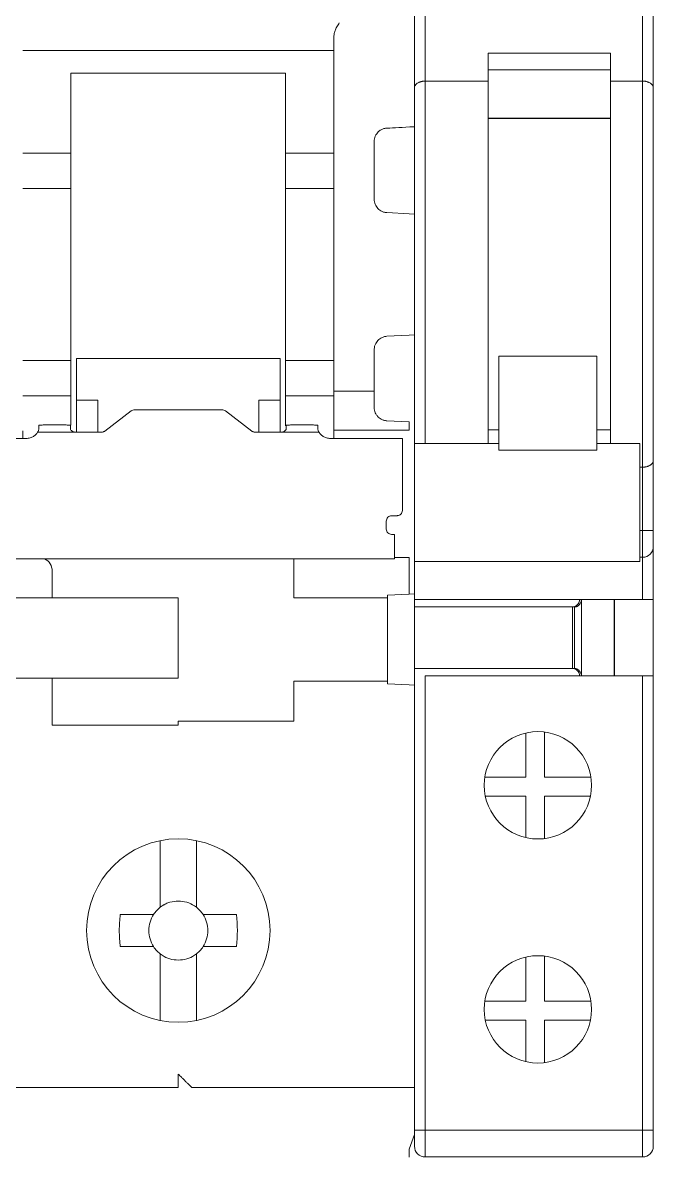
# Model space of a CAD drawing. Header units: millimetres. Extents: x 4137 to 6698, y 1400 to 3585.
# Drawn here: x 4744.41 to 4767.91, y 2550.88 to 2593.16 of the extents above; entities that cross this region are included whole.
import ezdxf

# ---------------------------------------------------------------- set-up
doc = ezdxf.new("R2010")
doc.units = ezdxf.units.MM
doc.layers.add('000-PI-Oprema', color=30, linetype='Continuous', lineweight=5)

msp = doc.modelspace()

# ---------------------------------------------------------------- linework, layer by layer
at = {"layer": '000-PI-Oprema', "color": 0, "linetype": 'ByBlock', "lineweight": 0}
for p, q in [((4759.009, 2590.73), (4759.009, 2617.341)), ((4759.409, 2590.985), (4759.409, 2617.341)), ((4767.509, 2590.985), (4767.509, 2617.341)), ((4767.909, 2617.341), (4767.909, 2590.73)), ((4767.909, 2617.341), (4767.909, 2590.73)), ((4761.759, 2590.985), (4761.759, 2592.026)), ((4766.309, 2592.026), (4761.759, 2592.026)), ((4766.309, 2592.026), (4766.309, 2590.985)), ((4766.309, 2591.41), (4761.759, 2591.41)), ((4759.009, 2577.48), (4759.009, 2590.73)), ((4761.759, 2590.985), (4759.409, 2590.985)), ((4759.409, 2590.985), (4759.409, 2577.48)), ((4761.759, 2590.985), (4761.759, 2577.48)), ((4767.509, 2590.985), (4766.309, 2590.985)), ((4766.309, 2577.48), (4766.309, 2590.985)), ((4767.509, 2576.597), (4767.509, 2590.985)), ((4767.909, 2590.73), (4767.909, 2576.852)), ((4766.309, 2589.597), (4761.759, 2589.597)), ((4766.309, 2589.591), (4761.759, 2589.591)), ((4764.409, 2589.597), (4764.409, 2589.591)), ((4762.159, 2580.732), (4762.159, 2577.234)), ((4765.809, 2580.732), (4762.159, 2580.732)), ((4765.809, 2580.732), (4765.809, 2577.234)), ((4761.759, 2577.991), (4762.159, 2577.991)), ((4762.159, 2577.985), (4761.759, 2577.985)), ((4765.809, 2577.991), (4766.309, 2577.991)), ((4766.309, 2577.985), (4765.809, 2577.985)), ((4759.009, 2551.891), (4759.009, 2577.48)), ((4762.159, 2577.48), (4759.009, 2577.48)), ((4765.809, 2577.234), (4762.159, 2577.234)), ((4767.409, 2577.48), (4765.809, 2577.48)), ((4767.409, 2577.48), (4767.409, 2573.08)), ((4767.909, 2576.852), (4767.909, 2574.241)), ((4767.509, 2576.597), (4767.409, 2576.597)), ((4767.509, 2574.241), (4767.509, 2576.597)), ((4767.409, 2574.241), (4767.509, 2574.241)), ((4767.909, 2574.241), (4767.509, 2574.241)), ((4767.509, 2573.241), (4767.509, 2574.241)), ((4767.909, 2574.241), (4767.909, 2573.641)), ((4767.909, 2573.641), (4767.909, 2571.666)), ((4759.009, 2573.08), (4767.409, 2573.08)), ((4767.409, 2573.241), (4767.509, 2573.241)), ((4767.509, 2571.666), (4767.509, 2573.241)), ((4759.009, 2571.666), (4767.509, 2571.666)), ((4765.236, 2571.666), (4765.236, 2568.816)), ((4766.457, 2571.666), (4766.457, 2568.816)), ((4766.459, 2571.666), (4766.459, 2568.816)), ((4767.909, 2571.666), (4767.509, 2571.666)), ((4767.909, 2571.666), (4767.909, 2568.816)), ((4759.009, 2571.391), (4764.902, 2571.391)), ((4764.902, 2571.391), (4764.974, 2571.391)), ((4764.902, 2571.391), (4764.902, 2569.091)), ((4764.974, 2571.391), (4764.974, 2569.091)), ((4764.988, 2571.391), (4764.974, 2571.391)), ((4764.902, 2569.091), (4759.009, 2569.091)), ((4759.409, 2568.816), (4767.509, 2568.816)), ((4759.409, 2551.891), (4759.409, 2568.816)), ((4764.974, 2569.091), (4764.902, 2569.091)), ((4764.988, 2569.091), (4764.974, 2569.091)), ((4767.509, 2568.816), (4767.909, 2568.816)), ((4767.509, 2551.891), (4767.509, 2568.816)), ((4767.909, 2568.816), (4767.909, 2551.891)), ((4763.158, 2566.689), (4763.158, 2565.041)), ((4763.858, 2566.725), (4763.858, 2565.041)), ((4761.632, 2565.041), (4763.158, 2565.041)), ((4763.858, 2565.041), (4765.587, 2565.041)), ((4763.158, 2564.341), (4761.65, 2564.341)), ((4763.158, 2564.341), (4763.158, 2562.792)), ((4763.858, 2562.756), (4763.858, 2564.341)), ((4765.569, 2564.341), (4763.858, 2564.341)), ((4763.158, 2558.339), (4763.158, 2556.691)), ((4763.858, 2558.375), (4763.858, 2556.691)), ((4761.632, 2556.691), (4763.158, 2556.691)), ((4763.858, 2556.691), (4765.587, 2556.691)), ((4761.65, 2555.991), (4763.158, 2555.991)), ((4763.158, 2555.991), (4763.158, 2554.442)), ((4763.858, 2554.406), (4763.858, 2555.991)), ((4765.569, 2555.991), (4763.858, 2555.991)), ((4759.009, 2551.291), (4759.009, 2551.891)), ((4759.409, 2551.891), (4759.009, 2551.891)), ((4759.409, 2551.891), (4767.509, 2551.891)), ((4759.409, 2550.891), (4759.409, 2551.891)), ((4767.909, 2551.891), (4767.509, 2551.891)), ((4767.509, 2550.891), (4767.509, 2551.891)), ((4767.909, 2551.891), (4767.909, 2551.291)), ((4759.409, 2550.891), (4767.509, 2550.891))]:
    msp.add_line(p, q, dxfattribs=at)
at = {"layer": '000-PI-Oprema', "color": 0, "lineweight": 0}
for p, q in [((4756.009, 2592.13), (4744.409, 2592.13)), ((4746.209, 2590.459), (4746.209, 2591.284)), ((4754.209, 2591.284), (4746.209, 2591.284)), ((4754.209, 2591.284), (4754.209, 2590.459)), ((4746.209, 2590.459), (4746.209, 2588.295)), ((4754.209, 2588.295), (4754.209, 2590.459)), ((4759.009, 2588.902), (4759.009, 2586.028)), ((4744.409, 2588.295), (4746.209, 2588.295)), ((4746.209, 2588.295), (4746.209, 2586.984)), ((4754.209, 2586.984), (4754.209, 2588.295)), ((4754.209, 2588.295), (4756.009, 2588.295)), ((4746.209, 2586.984), (4744.409, 2586.984)), ((4746.209, 2586.984), (4746.209, 2580.572)), ((4754.209, 2580.572), (4754.209, 2586.984)), ((4756.009, 2586.984), (4754.209, 2586.984)), ((4757.983, 2586.082), (4758.809, 2586.039)), ((4758.809, 2586.039), (4759.009, 2586.028)), ((4758.809, 2581.518), (4757.983, 2581.475)), ((4759.009, 2581.528), (4758.809, 2581.518)), ((4759.009, 2581.528), (4759.009, 2580.355)), ((4744.409, 2580.572), (4746.209, 2580.572)), ((4746.209, 2580.572), (4746.209, 2579.261)), ((4746.409, 2579.098), (4746.409, 2580.649)), ((4746.409, 2580.649), (4754.009, 2580.649)), ((4754.009, 2580.649), (4754.009, 2579.098)), ((4754.209, 2580.65), (4754.204, 2580.65)), ((4754.209, 2579.261), (4754.209, 2580.572)), ((4754.209, 2580.572), (4756.009, 2580.572)), ((4746.209, 2579.261), (4744.409, 2579.261)), ((4746.209, 2579.261), (4746.209, 2578.158)), ((4754.209, 2578.137), (4754.209, 2579.261)), ((4754.209, 2579.261), (4756.009, 2579.261)), ((4757.509, 2579.428), (4756.009, 2579.428)), ((4746.409, 2579.098), (4747.209, 2579.098)), ((4746.409, 2577.896), (4746.409, 2579.098)), ((4747.209, 2579.098), (4747.209, 2577.896)), ((4753.209, 2579.098), (4754.009, 2579.098)), ((4753.209, 2577.896), (4753.209, 2579.098)), ((4754.009, 2579.098), (4754.009, 2577.896)), ((4747.468, 2577.941), (4748.451, 2578.694)), ((4748.592, 2578.739), (4751.827, 2578.739)), ((4751.968, 2578.694), (4752.951, 2577.941)), ((4745.009, 2578.073), (4745.009, 2578.151)), ((4745.992, 2578.169), (4745.209, 2578.169)), ((4746.192, 2578.151), (4746.192, 2578.073)), ((4754.226, 2578.073), (4754.226, 2578.151)), ((4755.21, 2578.169), (4754.426, 2578.169)), ((4755.41, 2578.151), (4755.41, 2578.073)), ((4756.009, 2577.678), (4756.009, 2578.101)), ((4757.983, 2578.325), (4758.809, 2578.282)), ((4738.31, 2577.666), (4744.509, 2577.666)), ((4744.409, 2577.949), (4744.409, 2577.666)), ((4744.967, 2577.896), (4746.392, 2577.896)), ((4747.327, 2577.896), (4746.392, 2577.896)), ((4754.026, 2577.896), (4753.092, 2577.896)), ((4755.451, 2577.896), (4754.026, 2577.896)), ((4755.91, 2577.666), (4758.559, 2577.666)), ((4758.809, 2577.982), (4756.009, 2577.982)), ((4758.559, 2577.666), (4758.559, 2577.054)), ((4758.559, 2574.988), (4758.559, 2576.397)), ((4758.359, 2574.789), (4758.159, 2574.789)), ((4757.959, 2574.589), (4757.959, 2574.29)), ((4759.009, 2574.395), (4759.009, 2574.228)), ((4758.159, 2574.091), (4758.259, 2574.091)), ((4758.259, 2574.002), (4758.259, 2574.091)), ((4759.009, 2574.078), (4759.009, 2571.881)), ((4728.659, 2573.181), (4754.159, 2573.181)), ((4754.159, 2573.18), (4758.26, 2573.18)), ((4754.509, 2573.18), (4754.509, 2571.728)), ((4758.809, 2573.228), (4758.259, 2573.228)), ((4758.809, 2573.228), (4758.809, 2571.87)), ((4745.509, 2571.728), (4745.509, 2572.728)), ((4742.409, 2571.728), (4745.509, 2571.728)), ((4745.909, 2571.728), (4745.509, 2571.728)), ((4750.209, 2571.728), (4745.909, 2571.728)), ((4750.209, 2568.728), (4750.209, 2571.728)), ((4754.909, 2571.728), (4754.509, 2571.728)), ((4754.909, 2571.728), (4758.009, 2571.728)), ((4758.009, 2571.828), (4758.809, 2571.87)), ((4758.009, 2571.728), (4758.009, 2571.828)), ((4758.009, 2568.628), (4758.009, 2571.728)), ((4759.009, 2571.881), (4758.809, 2571.87)), ((4759.009, 2571.881), (4759.009, 2568.476)), ((4767.909, 2569.628), (4767.904, 2569.633)), ((4759.014, 2569.428), (4759.009, 2569.428)), ((4745.509, 2568.728), (4742.409, 2568.728)), ((4745.509, 2566.978), (4745.509, 2568.728)), ((4745.509, 2568.728), (4745.909, 2568.728)), ((4745.909, 2568.728), (4750.209, 2568.728)), ((4754.909, 2568.628), (4754.509, 2568.628)), ((4754.509, 2567.128), (4754.509, 2568.628)), ((4754.909, 2568.628), (4758.009, 2568.628)), ((4758.009, 2568.528), (4758.009, 2568.628)), ((4758.809, 2568.486), (4758.009, 2568.528)), ((4759.009, 2568.476), (4758.809, 2568.486)), ((4759.009, 2568.476), (4759.009, 2554.328)), ((4750.209, 2567.128), (4750.209, 2566.978)), ((4750.209, 2567.128), (4754.509, 2567.128)), ((4750.209, 2566.978), (4745.509, 2566.978)), ((4759.009, 2564.828), (4759.014, 2564.828)), ((4767.904, 2564.623), (4767.909, 2564.628)), ((4749.534, 2562.679), (4749.534, 2562.604)), ((4749.534, 2562.604), (4749.534, 2560.484)), ((4750.884, 2562.604), (4750.884, 2562.679)), ((4750.884, 2560.197), (4750.884, 2562.604)), ((4748.046, 2559.928), (4748.903, 2559.928)), ((4752.373, 2559.928), (4751.515, 2559.928)), ((4748.903, 2558.728), (4748.046, 2558.728)), ((4752.373, 2558.728), (4751.515, 2558.728)), ((4749.534, 2558.172), (4749.534, 2556.052)), ((4750.884, 2556.052), (4750.884, 2558.172)), ((4749.534, 2556.052), (4749.534, 2555.977)), ((4750.884, 2555.977), (4750.884, 2556.052)), ((4759.009, 2554.328), (4759.009, 2551.728)), ((4750.209, 2553.478), (4741.409, 2553.478)), ((4759.009, 2553.478), (4750.709, 2553.478)), ((4759.009, 2551.728), (4758.809, 2551.178))]:
    msp.add_line(p, q, dxfattribs=at)
at = {"layer": '000-PI-Oprema', "color": 0, "linetype": 'ByBlock', "lineweight": 0}
for centre in [(4763.609, 2564.741), (4763.609, 2556.391)]:
    msp.add_circle(centre, 2, dxfattribs=at)
at = {"layer": '000-PI-Oprema', "color": 0, "lineweight": 0}
msp.add_circle((4750.209, 2559.328), 3.418, dxfattribs=at)
at = {"layer": '000-PI-Oprema', "color": 0, "linetype": 'ByBlock', "lineweight": 0}
for centre, start, end in [((4767.509, 2573.641), 270, 0), ((4759.409, 2551.291), 180, 270), ((4767.509, 2551.291), 270, 0)]:
    msp.add_arc(centre, 0.4, start, end, dxfattribs=at)
at = {"layer": '000-PI-Oprema', "color": 0, "lineweight": 0}
for centre, radius, start, end in [((4745.009, 2572.728), 0.5, 0, 64.7859), ((4750.209, 2559.328), 1.1, 123.0557, 133.0681), ((4750.209, 2559.328), 1.1, 46.9319, 56.9443), ((4750.209, 2559.328), 1.1, 136.9319, 146.9443), ((4750.209, 2559.328), 1.1, 135, 136.9319), ((4750.209, 2559.328), 1.1, 133.0681, 135), ((4750.209, 2559.328), 1.1, 45, 46.9319), ((4750.209, 2559.328), 1.1, 43.0681, 45), ((4750.209, 2559.328), 1.1, 33.0557, 43.0681), ((4750.209, 2559.328), 1.1, 213.0557, 223.0681), ((4750.209, 2559.328), 1.1, 223.0681, 225), ((4750.209, 2559.328), 1.1, 225, 226.9319), ((4750.209, 2559.328), 1.1, 313.0681, 315), ((4750.209, 2559.328), 1.1, 315, 316.9319), ((4750.209, 2559.328), 1.1, 316.9319, 326.9443), ((4750.209, 2559.328), 1.1, 226.9319, 236.9443), ((4750.209, 2559.328), 1.1, 303.0557, 313.0681)]:
    msp.add_arc(centre, radius, start, end, dxfattribs=at)
for points, knots in [([(4756.009, 2592.671), (4756.01, 2592.692), (4756.012, 2592.736), (4756.027, 2592.802), (4756.048, 2592.868), (4756.078, 2592.935), (4756.129, 2593.034), (4756.176, 2593.109), (4756.209, 2593.161)], [0, 0, 0, 0, 0.117336, 0.242611, 0.377617, 0.505972, 0.652001, 1, 1, 1, 1]), ([(4759.009, 2593.161), (4759.009, 2593.129), (4759.009, 2593.065), (4759.009, 2592.969), (4759.009, 2592.874), (4759.009, 2592.747), (4759.009, 2592.59), (4759.009, 2592.414), (4759.009, 2592.254), (4759.009, 2592.117), (4759.009, 2592.002), (4759.009, 2591.947), (4759.009, 2591.919)], [0, 0, 0, 0, 0.061391, 0.122427, 0.18342, 0.24468, 0.372209, 0.500076, 0.627605, 0.755472, 0.877481, 1, 1, 1, 1]), ([(4756.009, 2592.517), (4756.009, 2592.527), (4756.009, 2592.546), (4756.009, 2592.582), (4756.009, 2592.623), (4756.009, 2592.655), (4756.009, 2592.671)], [0, 0, 0, 0, 0.251193, 0.5, 0.748807, 1, 1, 1, 1]), ([(4756.009, 2589.455), (4756.009, 2589.539), (4756.009, 2589.705), (4756.009, 2589.947), (4756.009, 2590.181), (4756.009, 2590.409), (4756.009, 2590.629), (4756.009, 2590.842), (4756.009, 2591.047), (4756.009, 2591.311), (4756.009, 2591.621), (4756.009, 2591.957), (4756.009, 2592.26), (4756.009, 2592.431), (4756.009, 2592.517)], [0, 0, 0, 0, 0.062754, 0.125301, 0.187708, 0.250043, 0.312375, 0.374772, 0.437302, 0.500033, 0.625237, 0.749935, 0.874674, 1, 1, 1, 1]), ([(4759.009, 2591.919), (4759.009, 2591.882), (4759.009, 2591.809), (4759.009, 2591.689), (4759.009, 2591.563), (4759.009, 2591.428), (4759.009, 2591.287), (4759.009, 2591.138), (4759.009, 2590.982), (4759.009, 2590.764), (4759.009, 2590.475), (4759.009, 2590.103), (4759.009, 2589.708), (4759.009, 2589.425), (4759.009, 2589.284)], [0, 0, 0, 0, 0.062728, 0.125272, 0.18769, 0.250045, 0.312396, 0.374803, 0.437328, 0.500029, 0.625194, 0.749922, 0.874696, 1, 1, 1, 1]), ([(4756.009, 2588.062), (4756.009, 2588.133), (4756.009, 2588.275), (4756.009, 2588.483), (4756.009, 2588.687), (4756.009, 2588.886), (4756.009, 2589.081), (4756.009, 2589.271), (4756.009, 2589.394), (4756.009, 2589.455)], [0, 0, 0, 0, 0.143512, 0.28637, 0.428834, 0.571166, 0.71363, 0.856488, 1, 1, 1, 1]), ([(4757.983, 2589.231), (4757.965, 2589.23), (4757.927, 2589.227), (4757.872, 2589.214), (4757.816, 2589.195), (4757.761, 2589.168), (4757.709, 2589.134), (4757.654, 2589.087), (4757.597, 2589.02), (4757.548, 2588.933), (4757.515, 2588.834), (4757.511, 2588.766), (4757.509, 2588.732)], [0, 0, 0, 0, 0.067869, 0.138425, 0.211987, 0.288836, 0.369219, 0.453352, 0.573685, 0.721104, 0.860335, 1, 1, 1, 1]), ([(4757.509, 2588.732), (4757.509, 2588.666), (4757.509, 2588.535), (4757.509, 2588.334), (4757.509, 2588.197), (4757.509, 2588.129)], [0, 0, 0, 0, 0.333419, 0.666581, 1, 1, 1, 1]), ([(4756.009, 2579.495), (4756.009, 2579.609), (4756.009, 2579.836), (4756.009, 2580.182), (4756.009, 2580.53), (4756.009, 2580.88), (4756.009, 2581.233), (4756.009, 2581.83), (4756.009, 2582.678), (4756.009, 2583.778), (4756.009, 2584.878), (4756.009, 2585.845), (4756.009, 2586.677), (4756.009, 2587.377), (4756.009, 2587.833), (4756.009, 2588.062)], [0, 0, 0, 0, 0.041431, 0.082793, 0.124119, 0.165441, 0.206793, 0.248207, 0.374079, 0.500012, 0.625883, 0.751817, 0.834548, 0.917188, 1, 1, 1, 1]), ([(4757.509, 2588.129), (4757.509, 2588.027), (4757.509, 2587.824), (4757.509, 2587.517), (4757.509, 2587.207), (4757.509, 2586.895), (4757.509, 2586.686), (4757.509, 2586.581)], [0, 0, 0, 0, 0.200123, 0.400061, 0.599939, 0.799877, 1, 1, 1, 1]), ([(4757.983, 2586.082), (4757.962, 2586.084), (4757.921, 2586.087), (4757.86, 2586.103), (4757.791, 2586.129), (4757.718, 2586.171), (4757.646, 2586.233), (4757.587, 2586.308), (4757.543, 2586.393), (4757.515, 2586.485), (4757.511, 2586.549), (4757.509, 2586.581)], [0, 0, 0, 0, 0.082209, 0.16366, 0.245689, 0.369303, 0.493372, 0.618767, 0.744744, 0.872104, 1, 1, 1, 1]), ([(4759.009, 2586.028), (4759.009, 2585.922), (4759.009, 2585.709), (4759.009, 2585.389), (4759.009, 2585.069), (4759.009, 2584.747), (4759.009, 2584.425), (4759.009, 2584.102), (4759.009, 2583.697), (4759.009, 2583.212), (4759.009, 2582.648), (4759.009, 2582.086), (4759.009, 2581.714), (4759.009, 2581.528)], [0, 0, 0, 0, 0.071572, 0.143012, 0.214372, 0.285701, 0.357051, 0.428472, 0.500015, 0.625079, 0.749917, 0.8748, 1, 1, 1, 1]), ([(4757.509, 2580.975), (4757.51, 2580.997), (4757.512, 2581.039), (4757.524, 2581.102), (4757.548, 2581.172), (4757.587, 2581.248), (4757.646, 2581.323), (4757.718, 2581.385), (4757.8, 2581.432), (4757.889, 2581.465), (4757.952, 2581.471), (4757.983, 2581.475)], [0, 0, 0, 0, 0.085573, 0.170275, 0.255463, 0.381339, 0.506835, 0.630803, 0.754517, 0.877108, 1, 1, 1, 1]), ([(4757.509, 2580.975), (4757.509, 2580.87), (4757.509, 2580.661), (4757.509, 2580.349), (4757.509, 2580.04), (4757.509, 2579.732), (4757.509, 2579.529), (4757.509, 2579.428)], [0, 0, 0, 0, 0.200123, 0.400061, 0.599939, 0.799877, 1, 1, 1, 1]), ([(4759.009, 2580.378), (4759.009, 2580.364), (4759.009, 2580.336), (4759.009, 2580.114), (4759.009, 2579.766), (4759.009, 2579.308), (4759.009, 2578.926), (4759.009, 2578.654)], [0, 0, 0, 0, 0.201961, 0.403921, 0.605881, 0.807842, 1, 1, 1, 1]), ([(4756.009, 2578.101), (4756.009, 2578.162), (4756.009, 2578.285), (4756.009, 2578.475), (4756.009, 2578.67), (4756.009, 2578.869), (4756.009, 2579.073), (4756.009, 2579.281), (4756.009, 2579.423), (4756.009, 2579.495)], [0, 0, 0, 0, 0.143512, 0.28637, 0.428834, 0.571166, 0.71363, 0.856488, 1, 1, 1, 1]), ([(4757.509, 2579.428), (4757.509, 2579.359), (4757.509, 2579.223), (4757.509, 2579.021), (4757.509, 2578.89), (4757.509, 2578.824)], [0, 0, 0, 0, 0.333419, 0.666581, 1, 1, 1, 1]), ([(4757.983, 2578.325), (4757.964, 2578.327), (4757.926, 2578.33), (4757.869, 2578.343), (4757.803, 2578.366), (4757.731, 2578.405), (4757.658, 2578.465), (4757.595, 2578.539), (4757.547, 2578.626), (4757.515, 2578.722), (4757.511, 2578.79), (4757.509, 2578.824)], [0, 0, 0, 0, 0.070997, 0.142096, 0.214572, 0.332081, 0.453288, 0.585757, 0.721078, 0.860541, 1, 1, 1, 1]), ([(4745.009, 2578.023), (4745.009, 2578.014), (4745.008, 2577.997), (4745, 2577.966), (4744.987, 2577.932), (4744.974, 2577.908), (4744.967, 2577.896)], [0, 0, 0, 0, 0.256458, 0.506841, 0.753776, 1, 1, 1, 1]), ([(4745.009, 2578.151), (4745.009, 2578.156), (4745.031, 2578.16), (4745.105, 2578.167), (4745.157, 2578.169), (4745.209, 2578.169)], [0, 0, 0, 0, 0.5, 0.5, 1, 1, 1, 1]), ([(4746.192, 2578.151), (4746.192, 2578.153), (4746.19, 2578.155), (4746.179, 2578.158), (4746.16, 2578.161), (4746.127, 2578.165), (4746.072, 2578.168), (4746.019, 2578.169), (4745.992, 2578.169)], [0, 0, 0, 0, 0.128148, 0.251094, 0.373747, 0.501054, 0.748354, 1, 1, 1, 1]), ([(4746.392, 2577.896), (4746.379, 2577.897), (4746.352, 2577.898), (4746.314, 2577.907), (4746.279, 2577.921), (4746.239, 2577.945), (4746.2, 2577.983), (4746.195, 2578.009), (4746.192, 2578.023)], [0, 0, 0, 0, 0.128818, 0.251822, 0.37424, 0.501366, 0.746636, 1, 1, 1, 1]), ([(4754.226, 2578.023), (4754.226, 2578.016), (4754.225, 2578.003), (4754.213, 2577.982), (4754.195, 2577.96), (4754.162, 2577.933), (4754.107, 2577.903), (4754.053, 2577.898), (4754.026, 2577.896)], [0, 0, 0, 0, 0.130698, 0.254597, 0.376443, 0.501216, 0.749391, 1, 1, 1, 1]), ([(4754.226, 2578.151), (4754.226, 2578.156), (4754.248, 2578.16), (4754.322, 2578.167), (4754.374, 2578.169), (4754.426, 2578.169)], [0, 0, 0, 0, 0.5, 0.5, 1, 1, 1, 1]), ([(4755.41, 2578.151), (4755.409, 2578.153), (4755.407, 2578.155), (4755.396, 2578.158), (4755.377, 2578.161), (4755.344, 2578.165), (4755.289, 2578.168), (4755.236, 2578.169), (4755.21, 2578.169)], [0, 0, 0, 0, 0.128148, 0.251094, 0.373747, 0.501054, 0.748354, 1, 1, 1, 1]), ([(4755.451, 2577.896), (4755.445, 2577.908), (4755.432, 2577.932), (4755.419, 2577.966), (4755.411, 2577.997), (4755.41, 2578.014), (4755.41, 2578.023)], [0, 0, 0, 0, 0.246224, 0.493159, 0.743542, 1, 1, 1, 1]), ([(4759.009, 2578.272), (4759.009, 2578.201), (4759.009, 2578.059), (4759.009, 2577.852), (4759.009, 2577.651), (4759.009, 2577.456), (4759.009, 2577.267), (4759.009, 2577.085), (4759.009, 2576.908), (4759.009, 2576.681), (4759.009, 2576.415), (4759.009, 2576.125), (4759.009, 2575.862), (4759.009, 2575.712), (4759.009, 2575.637)], [0, 0, 0, 0, 0.062728, 0.125272, 0.18769, 0.250045, 0.312396, 0.374803, 0.437328, 0.500029, 0.625194, 0.749922, 0.874696, 1, 1, 1, 1]), ([(4744.967, 2577.896), (4744.957, 2577.879), (4744.935, 2577.846), (4744.892, 2577.801), (4744.842, 2577.762), (4744.765, 2577.717), (4744.655, 2577.675), (4744.558, 2577.669), (4744.509, 2577.666)], [0, 0, 0, 0, 0.126929, 0.250928, 0.374602, 0.500576, 0.748126, 1, 1, 1, 1]), ([(4747.468, 2577.941), (4747.458, 2577.934), (4747.438, 2577.921), (4747.404, 2577.907), (4747.366, 2577.898), (4747.34, 2577.897), (4747.327, 2577.896)], [0, 0, 0, 0, 0.25487, 0.5, 0.74513, 1, 1, 1, 1]), ([(4753.092, 2577.896), (4753.079, 2577.897), (4753.053, 2577.898), (4753.015, 2577.907), (4752.98, 2577.921), (4752.961, 2577.934), (4752.951, 2577.941)], [0, 0, 0, 0, 0.25487, 0.5, 0.74513, 1, 1, 1, 1]), ([(4755.91, 2577.666), (4755.885, 2577.667), (4755.837, 2577.669), (4755.766, 2577.681), (4755.698, 2577.701), (4755.615, 2577.737), (4755.52, 2577.798), (4755.475, 2577.863), (4755.451, 2577.896)], [0, 0, 0, 0, 0.126929, 0.250928, 0.374602, 0.500576, 0.748126, 1, 1, 1, 1]), ([(4759.009, 2575.637), (4759.009, 2575.624), (4759.009, 2575.597), (4759.009, 2575.55), (4759.009, 2575.497), (4759.009, 2575.417), (4759.009, 2575.302), (4759.009, 2575.142), (4759.009, 2574.966), (4759.009, 2574.78), (4759.009, 2574.588), (4759.009, 2574.46), (4759.009, 2574.395)], [0, 0, 0, 0, 0.061391, 0.122427, 0.18342, 0.24468, 0.372209, 0.500076, 0.627605, 0.755472, 0.877481, 1, 1, 1, 1]), ([(4758.159, 2574.789), (4758.107, 2574.789), (4758.055, 2574.767), (4757.981, 2574.693), (4757.959, 2574.641), (4757.959, 2574.589)], [0, 0, 0, 0, 0.5, 0.5, 1, 1, 1, 1]), ([(4758.359, 2574.789), (4758.373, 2574.789), (4758.399, 2574.791), (4758.437, 2574.802), (4758.471, 2574.821), (4758.511, 2574.854), (4758.551, 2574.909), (4758.557, 2574.961), (4758.559, 2574.988)], [0, 0, 0, 0, 0.128148, 0.251094, 0.373747, 0.501054, 0.748354, 1, 1, 1, 1]), ([(4757.959, 2574.29), (4757.959, 2574.238), (4757.981, 2574.186), (4758.055, 2574.113), (4758.107, 2574.091), (4758.159, 2574.091)], [0, 0, 0, 0, 0.5, 0.5, 1, 1, 1, 1]), ([(4759.009, 2574.228), (4759.009, 2574.215), (4759.009, 2574.189), (4759.009, 2574.152), (4759.009, 2574.116), (4759.009, 2574.084), (4759.009, 2574.08), (4759.009, 2574.078)], [0, 0, 0, 0, 0.169382, 0.332374, 0.500748, 0.7482, 1, 1, 1, 1]), ([(4758.259, 2574.002), (4758.259, 2573.885), (4758.259, 2573.652), (4758.259, 2573.375), (4758.259, 2573.203), (4758.259, 2573.195), (4758.26, 2573.18)], [0, 0, 0, 0, 0.264619, 0.529237, 0.793855, 1, 1, 1, 1]), ([(4750.809, 2560.25), (4750.72, 2560.308), (4750.622, 2560.353), (4750.42, 2560.413), (4750.316, 2560.428), (4750.104, 2560.428), (4749.999, 2560.413), (4749.847, 2560.368), (4749.797, 2560.349), (4749.725, 2560.316), (4749.701, 2560.304), (4749.666, 2560.285), (4749.655, 2560.278), (4749.637, 2560.268), (4749.629, 2560.263), (4749.621, 2560.257), (4749.615, 2560.254), (4749.611, 2560.253), (4749.609, 2560.25)], [0, 0, 0, 0, 0.25, 0.25, 0.5, 0.5, 0.75, 0.75, 0.875, 0.875, 0.9375, 0.9375, 0.96875, 0.96875, 0.984375, 0.992187, 0.992187, 1, 1, 1, 1]), ([(4748.046, 2559.928), (4748.021, 2559.729), (4748.009, 2559.529), (4748.009, 2559.228), (4748.012, 2559.128), (4748.021, 2558.978), (4748.025, 2558.928), (4748.032, 2558.853), (4748.036, 2558.815), (4748.04, 2558.772), (4748.043, 2558.75), (4748.044, 2558.741), (4748.045, 2558.734), (4748.047, 2558.731), (4748.046, 2558.728)], [0, 0, 0, 0, 0.5, 0.5, 0.75, 0.75, 0.875, 0.875, 0.9375, 0.96875, 0.984375, 0.992188, 0.992188, 1, 1, 1, 1]), ([(4749.287, 2559.928), (4749.171, 2559.75), (4749.109, 2559.542), (4749.109, 2559.116), (4749.171, 2558.907), (4749.288, 2558.728)], [0, 0, 0, 0, 0.5, 0.5, 1, 1, 1, 1]), ([(4751.131, 2558.728), (4751.248, 2558.907), (4751.309, 2559.116), (4751.31, 2559.539), (4751.248, 2559.75), (4751.132, 2559.928)], [0, 0, 0, 0, 0.5, 0.5, 1, 1, 1, 1]), ([(4749.609, 2558.406), (4749.787, 2558.29), (4749.995, 2558.229), (4750.42, 2558.228), (4750.631, 2558.29), (4750.809, 2558.406)], [0, 0, 0, 0, 0.5, 0.5, 1, 1, 1, 1]), ([(4750.209, 2553.978), (4750.209, 2553.957), (4750.209, 2553.915), (4750.209, 2553.853), (4750.209, 2553.781), (4750.209, 2553.702), (4750.209, 2553.623), (4750.209, 2553.557), (4750.209, 2553.512), (4750.209, 2553.483), (4750.209, 2553.48), (4750.209, 2553.478)], [0, 0, 0, 0, 0.080758, 0.160392, 0.240099, 0.368585, 0.500066, 0.628554, 0.760036, 0.877963, 1, 1, 1, 1]), ([(4750.209, 2553.978), (4750.23, 2553.958), (4750.268, 2553.92), (4750.32, 2553.867), (4750.363, 2553.824), (4750.421, 2553.767), (4750.488, 2553.699), (4750.565, 2553.623), (4750.627, 2553.56), (4750.674, 2553.513), (4750.704, 2553.484), (4750.708, 2553.48), (4750.709, 2553.478)], [0, 0, 0, 0, 0.090531, 0.16862, 0.234268, 0.287481, 0.430984, 0.554468, 0.680793, 0.795506, 0.900919, 1, 1, 1, 1]), ([(4758.809, 2550.878), (4758.809, 2550.878), (4758.809, 2550.932), (4758.809, 2551.069), (4758.809, 2551.121), (4758.809, 2551.178)], [0, 0, 0, 0, 0.5, 0.5, 0.737757, 0.737757, 0.737757, 0.737757])]:
    msp.add_open_spline(points, degree=3, knots=knots, dxfattribs=at)
at = {"layer": '000-PI-Oprema', "color": 0, "linetype": 'ByBlock', "lineweight": 0}
for points, knots in [([(4759.009, 2590.73), (4759.009, 2590.734), (4759.01, 2590.738), (4759.01, 2590.745), (4759.011, 2590.757), (4759.014, 2590.769), (4759.02, 2590.792), (4759.027, 2590.807), (4759.04, 2590.829), (4759.045, 2590.836), (4759.056, 2590.85), (4759.068, 2590.864), (4759.082, 2590.878), (4759.097, 2590.891), (4759.106, 2590.897), (4759.132, 2590.915), (4759.152, 2590.926), (4759.184, 2590.941), (4759.196, 2590.946), (4759.219, 2590.955), (4759.244, 2590.963), (4759.27, 2590.969), (4759.29, 2590.973), (4759.297, 2590.975), (4759.311, 2590.977), (4759.317, 2590.978), (4759.352, 2590.983), (4759.38, 2590.985), (4759.409, 2590.985)], [0, 0, 0, 0, 0.03125, 0.03125, 0.0625, 0.125, 0.125, 0.25, 0.25, 0.3125, 0.3125, 0.375, 0.4375, 0.4375, 0.5, 0.5, 0.625, 0.625, 0.6875, 0.6875, 0.75, 0.8125, 0.8125, 0.84375, 0.84375, 0.875, 0.875, 1, 1, 1, 1]), ([(4767.509, 2590.985), (4767.538, 2590.985), (4767.567, 2590.983), (4767.601, 2590.978), (4767.608, 2590.977), (4767.622, 2590.975), (4767.629, 2590.973), (4767.649, 2590.969), (4767.675, 2590.963), (4767.699, 2590.955), (4767.723, 2590.946), (4767.734, 2590.941), (4767.767, 2590.926), (4767.787, 2590.915), (4767.813, 2590.897), (4767.821, 2590.891), (4767.837, 2590.878), (4767.851, 2590.864), (4767.863, 2590.85), (4767.874, 2590.836), (4767.879, 2590.829), (4767.892, 2590.807), (4767.899, 2590.792), (4767.905, 2590.769), (4767.907, 2590.757), (4767.909, 2590.745), (4767.909, 2590.738), (4767.909, 2590.734), (4767.909, 2590.73)], [0, 0, 0, 0, 0.125, 0.125, 0.15625, 0.15625, 0.1875, 0.1875, 0.25, 0.3125, 0.3125, 0.375, 0.375, 0.5, 0.5, 0.5625, 0.5625, 0.625, 0.6875, 0.6875, 0.75, 0.75, 0.875, 0.875, 0.9375, 0.96875, 0.96875, 1, 1, 1, 1]), ([(4767.509, 2576.597), (4767.538, 2576.597), (4767.567, 2576.599), (4767.601, 2576.604), (4767.608, 2576.605), (4767.622, 2576.607), (4767.629, 2576.608), (4767.649, 2576.613), (4767.675, 2576.619), (4767.699, 2576.627), (4767.723, 2576.636), (4767.734, 2576.64), (4767.767, 2576.655), (4767.787, 2576.667), (4767.813, 2576.685), (4767.821, 2576.691), (4767.837, 2576.704), (4767.851, 2576.717), (4767.863, 2576.731), (4767.874, 2576.746), (4767.879, 2576.753), (4767.892, 2576.775), (4767.899, 2576.79), (4767.905, 2576.813), (4767.907, 2576.825), (4767.909, 2576.836), (4767.909, 2576.844), (4767.909, 2576.848), (4767.909, 2576.852)], [0, 0, 0, 0, 0.125, 0.125, 0.15625, 0.15625, 0.1875, 0.1875, 0.25, 0.3125, 0.3125, 0.375, 0.375, 0.5, 0.5, 0.5625, 0.5625, 0.625, 0.6875, 0.6875, 0.75, 0.75, 0.875, 0.875, 0.9375, 0.96875, 0.96875, 1, 1, 1, 1]), ([(4764.908, 2571.391), (4764.928, 2571.391), (4764.969, 2571.397), (4765.031, 2571.427), (4765.086, 2571.474), (4765.131, 2571.536), (4765.157, 2571.602), (4765.165, 2571.647), (4765.166, 2571.666)], [0, 0, 0, 0, 0.175586, 0.351172, 0.526758, 0.702344, 0.87793, 1, 1, 1, 1]), ([(4765.235, 2571.666), (4765.234, 2571.654), (4765.232, 2571.642), (4765.228, 2571.62), (4765.225, 2571.61), (4765.22, 2571.59), (4765.216, 2571.581), (4765.205, 2571.552), (4765.196, 2571.535), (4765.18, 2571.51), (4765.174, 2571.501), (4765.162, 2571.486), (4765.15, 2571.471), (4765.136, 2571.458), (4765.123, 2571.446), (4765.116, 2571.441), (4765.094, 2571.425), (4765.08, 2571.416), (4765.059, 2571.406), (4765.052, 2571.404), (4765.038, 2571.399), (4765.031, 2571.397), (4765.011, 2571.392), (4764.999, 2571.391), (4764.988, 2571.391)], [0, 0, 0, 0, 0.07828, 0.07828, 0.144117, 0.144117, 0.209954, 0.209954, 0.341628, 0.341628, 0.407465, 0.407465, 0.473303, 0.53914, 0.53914, 0.604977, 0.604977, 0.736651, 0.736651, 0.802488, 0.802488, 0.868326, 0.868326, 1, 1, 1, 1]), ([(4765.166, 2568.816), (4765.165, 2568.835), (4765.157, 2568.88), (4765.131, 2568.946), (4765.086, 2569.008), (4765.031, 2569.055), (4764.969, 2569.084), (4764.928, 2569.091), (4764.908, 2569.091)], [0, 0, 0, 0, 0.122057, 0.297646, 0.473234, 0.648823, 0.824411, 1, 1, 1, 1]), ([(4764.988, 2569.091), (4764.999, 2569.091), (4765.011, 2569.089), (4765.031, 2569.085), (4765.038, 2569.083), (4765.052, 2569.078), (4765.059, 2569.075), (4765.08, 2569.065), (4765.094, 2569.057), (4765.115, 2569.041), (4765.123, 2569.036), (4765.136, 2569.023), (4765.15, 2569.01), (4765.162, 2568.996), (4765.174, 2568.98), (4765.18, 2568.972), (4765.196, 2568.947), (4765.205, 2568.929), (4765.216, 2568.901), (4765.22, 2568.891), (4765.225, 2568.872), (4765.228, 2568.862), (4765.232, 2568.84), (4765.234, 2568.828), (4765.235, 2568.816)], [0, 0, 0, 0, 0.131674, 0.131674, 0.197511, 0.197511, 0.263348, 0.263348, 0.395022, 0.395022, 0.46086, 0.46086, 0.526697, 0.592534, 0.592534, 0.658371, 0.658371, 0.790045, 0.790045, 0.855882, 0.855882, 0.921719, 0.921719, 1, 1, 1, 1])]:
    msp.add_open_spline(points, degree=3, knots=knots, dxfattribs=at)
at = {"layer": '000-PI-Oprema', "color": 0, "lineweight": 0}
for points in [[(4757.983, 2589.231), (4758.259, 2589.246), (4758.534, 2589.26), (4759.009, 2589.284)], [(4759.009, 2588.902), (4759.009, 2589.132), (4759.009, 2589.269), (4759.009, 2589.284)], [(4748.451, 2578.694), (4748.488, 2578.722), (4748.54, 2578.739), (4748.592, 2578.739)], [(4751.827, 2578.739), (4751.879, 2578.739), (4751.931, 2578.722), (4751.968, 2578.694)], [(4759.009, 2578.272), (4759.009, 2578.287), (4759.009, 2578.424), (4759.009, 2578.654)], [(4745.009, 2578.073), (4745.009, 2578.067), (4745.009, 2578.05), (4745.009, 2578.023)], [(4746.192, 2578.023), (4746.192, 2578.05), (4746.192, 2578.067), (4746.192, 2578.073)], [(4754.226, 2578.073), (4754.226, 2578.067), (4754.226, 2578.05), (4754.226, 2578.023)], [(4755.41, 2578.023), (4755.41, 2578.05), (4755.41, 2578.067), (4755.41, 2578.073)], [(4758.809, 2577.982), (4758.809, 2578.079), (4758.809, 2578.179), (4758.809, 2578.282)], [(4758.559, 2576.397), (4758.559, 2576.631), (4758.559, 2576.873), (4758.559, 2577.054)], [(4749.534, 2560.484), (4749.534, 2560.447), (4749.534, 2560.408), (4749.534, 2560.197)], [(4748.903, 2559.928), (4749.027, 2559.928), (4749.153, 2559.928), (4749.287, 2559.928)], [(4751.515, 2559.928), (4751.392, 2559.928), (4751.265, 2559.928), (4751.131, 2559.928)], [(4752.373, 2559.928), (4752.421, 2559.53), (4752.421, 2559.126), (4752.373, 2558.728)], [(4748.903, 2558.728), (4749.027, 2558.728), (4749.153, 2558.728), (4749.287, 2558.728)], [(4751.131, 2558.728), (4751.265, 2558.728), (4751.392, 2558.728), (4751.515, 2558.728)], [(4749.534, 2558.46), (4749.534, 2558.248), (4749.534, 2558.21), (4749.534, 2558.172)], [(4750.884, 2558.46), (4750.884, 2558.248), (4750.884, 2558.21), (4750.884, 2558.172)]]:
    msp.add_open_spline(points, degree=3, dxfattribs=at)

doc.saveas('drawing.dxf')
